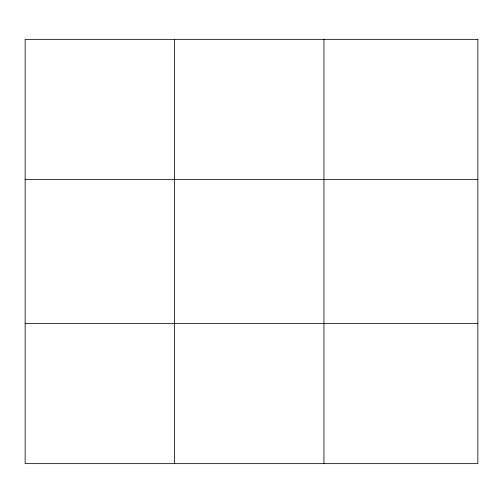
<?xml version="1.0" encoding="UTF-8"?>
<svg xmlns="http://www.w3.org/2000/svg" width="503" height="503" viewBox="0 0 503 503"><rect width="100%" height="100%" fill="white"/><g stroke="black" fill="none" stroke-linecap="round" stroke-linejoin="round"><path stroke-width="0.75" d="M174.541 463.647L174.541 39.353M323.932 463.647L323.932 39.353M25.15 179.37L477.85 179.37M25.15 323.63L477.85 323.63M477.85 39.353L477.85 463.647L25.15 463.647L25.15 39.353L477.85 39.353"/></g></svg>
